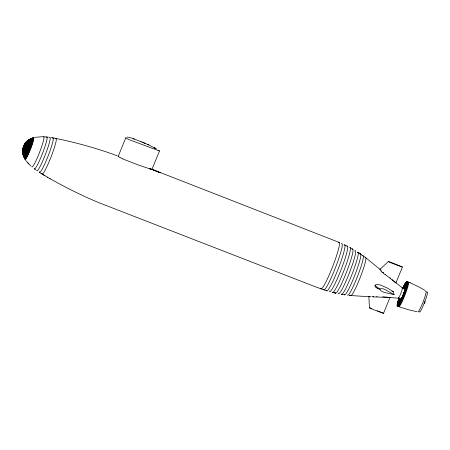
<?xml version="1.0" encoding="UTF-8"?>
<svg xmlns="http://www.w3.org/2000/svg" width="450" height="450" viewBox="0 0 450 450"><rect width="100%" height="100%" fill="white"/><g stroke="black" fill="none" stroke-linecap="round" stroke-linejoin="round"><path stroke-width="0.67" d="M424.232 303.148L424.367 302.603M424.817 301.742L424.271 303.137M424.98 302.158L424.614 302.979L424.963 302.085M394.082 294.654L385.189 289.586A13.989 13.753 -14.1 0 0 381.954 288.63L380.441 288.799A1.198 1.181 -14.1 0 0 380.121 289.063L380.014 289.327A1.198 1.181 -14.1 0 0 380.059 289.733L381.054 290.852A13.989 13.753 -14.1 0 0 384.069 292.343L394.082 294.654L393.3 291.544L387.309 288.062L381.741 285.525A24.463 22.067 -70.9 0 0 379.969 284.951L379.243 284.794A14.366 12.938 -65 0 0 377.871 284.541L377.432 284.558A11.098 9.917 -58.6 0 0 377.077 284.546C375.227 284.13 374.057 286.543 375.896 287.443A11.098 9.72 -44.3 0 0 376.178 287.634L376.526 287.854M424.412 302.164L424.153 302.805M120.487 157.933L118.164 156.442L125.758 137.829L126.253 137.784M122.737 158.929L138.611 165.099L151.892 169.56L159.48 150.953L158.197 150.379M370.868 296.803L368.854 296.55L369.461 307.856L370.986 308.644A13.989 2.07 22.2 0 0 374.124 309.909L383.512 313.329L389.987 297.461L388.446 297.315M385.408 274.596L395.927 282.904L402.401 267.036L392.878 263.087A13.989 2.07 22.2 0 0 389.762 261.923L388.35 261.568L379.946 269.359L381.409 270.979M424.569 302.096L424.783 301.708M368.916 296.511L369.264 296.404M118.164 156.442L118.952 156.504M369.461 307.856L370.131 307.969M34.723 137.346L42.727 136.688M389.987 297.461L373.343 296.899M369.855 296.786L349.386 295.431L351.045 295.582M388.957 297.484L398.334 298.181M127.311 137.002L130.849 137.79L141.047 141.705M43.56 136.755L48.364 137.149M393.3 291.544L391.933 291.414M382.759 296.792L387.602 297.236M341.556 294.317L344.801 294.84M51.429 137.582C73.823 141.84 95.912 147.915 117.304 155.807M416.88 311.704L409.14 309.926L399.493 306.928M332.556 292.427L335.498 293.108M332.798 292.483L335.694 293.186M326.886 290.863L315.523 286.847L107.522 206.027C87.576 198.568 68.484 189.039 49.933 178.633M159.48 150.953L130.821 140.316A12.353 1.828 22.2 0 1 127.963 139.129L125.758 137.829M370.367 308.042L370.879 308.216M379.991 269.359L380.481 269.679M402.401 267.036L393.013 263.621A13.989 2.07 22.2 0 1 389.874 262.356L388.35 261.568M133.116 138.623L134.297 139.078M140.985 141.683L143.291 142.588M152.055 169.312L339.261 242.46M142.11 142.121L148.838 144.973L156.409 148.854M378.411 288.776L377.736 288.489M149.428 168.412L160.318 172.783L149.574 168.463M143.229 142.56L145.524 143.499M410.006 282.668L419.237 287.111L425.137 290.514M377.269 310.702L377.792 310.916M378.45 311.186L379.103 311.462M379.491 311.625L380.014 311.839M381.313 312.39L380.531 312.058M381.572 312.497L383.512 313.329M149.602 168.547L150.03 168.733M408.971 282.223L410.136 282.724M150.604 168.981L151.892 169.56M147.679 144.456L148.838 144.973M344.593 244.862L347.529 246.308M350.055 247.618L352.749 249.12M47.284 177.131L50.158 178.763M47.503 177.255L39.617 172.507M42.221 174.144L44.865 175.719M358.116 252.439L365.664 257.664L380.295 269.567M357.913 252.304L360.63 254.081M34.509 168.986L35.809 169.892M380.031 289.181L374.951 285.502M402.418 287.91L394.903 281.993M380.582 269.769L380.931 270.056M393.081 280.463L392.085 279.613M390.369 278.156L390.004 277.847M393.66 280.957L395.927 282.904M383.642 273.06L383.226 272.683A16.026 3.757 43.2 0 1 382.961 272.469M30.842 165.994L25.639 160.296M28.716 163.958L27.799 162.984M122.782 158.687A11.087 2.61 23 0 1 120.712 157.776M24.401 145.727A5.687 0.613 -68.7 0 1 26.713 142.346A5.687 0.613 -68.7 0 1 23.293 151.2A5.687 0.613 -68.7 0 1 23.67 147.611M25.656 143.432A6.306 0.675 -68.7 0 1 27.18 142.144A6.306 0.675 -68.7 0 1 24.109 150.48A6.306 0.675 -68.7 0 1 22.731 151.374M26.173 142.886A6.851 0.737 -68.7 0 1 27.636 141.936A6.851 0.737 -68.7 0 1 24.379 150.784A6.851 0.737 -68.7 0 1 22.759 152.156M27.354 141.131A7.341 0.787 -68.7 0 1 27.787 142.836A7.341 0.787 -68.7 0 1 24.294 151.796A7.341 0.787 -68.7 0 1 22.866 152.64M27.591 141.148A7.796 0.838 -68.7 0 1 28.249 142.549A7.796 0.838 -68.7 0 1 24.441 152.319A7.796 0.838 -68.7 0 1 23.057 152.781M27.973 140.934A8.218 0.883 -68.7 0 1 28.665 142.408A8.218 0.883 -68.7 0 1 24.649 152.708A8.218 0.883 -68.7 0 1 23.192 153.191M28.344 140.743A8.606 0.922 -68.7 0 1 29.149 141.998A8.606 0.922 -68.7 0 1 25.144 152.505A8.606 0.922 -68.7 0 1 23.192 154.243M28.896 140.254A8.972 0.962 -68.7 0 1 27.731 147.308A8.972 0.962 -68.7 0 1 23.293 154.941M29.441 139.793A9.321 1.001 -68.7 0 1 27.816 148.033A9.321 1.001 -68.7 0 1 23.496 155.031M29.812 139.629A9.647 1.035 -68.7 0 1 28.254 147.836A9.647 1.035 -68.7 0 1 23.608 155.717M30.352 139.207A9.956 1.069 -68.7 0 1 28.569 147.949A9.956 1.069 -68.7 0 1 23.738 156.364M30.538 139.337A10.249 1.103 -68.7 0 1 28.884 148.061A10.249 1.103 -68.7 0 1 23.946 156.437M31.084 138.926A10.53 1.131 -68.7 0 1 29.329 147.825A10.53 1.131 -68.7 0 1 24.069 157.331M31.444 138.803A10.8 1.159 -68.7 0 1 29.509 148.286A10.8 1.159 -68.7 0 1 24.266 157.416M31.978 138.442A11.059 1.187 -68.7 0 1 29.531 149.136A11.059 1.187 -68.7 0 1 24.486 157.433M32.338 138.33A11.306 1.215 -68.7 0 1 29.981 148.888A11.306 1.215 -68.7 0 1 24.637 158.068M32.501 138.487A11.543 1.243 -68.7 0 1 30.285 149.006A11.543 1.243 -68.7 0 1 24.868 158.057M32.85 138.398A11.773 1.266 -68.7 0 1 30.893 148.343A11.773 1.266 -68.7 0 1 25.003 158.974M43.301 136.935A16.251 1.749 -68.7 0 1 39.667 152.072A16.251 1.749 -68.7 0 1 31.798 166.759M46.423 137.183A17.168 1.845 -68.7 0 1 42.362 153.748A17.168 1.845 -68.7 0 1 34.223 168.441M49.252 137.807A17.938 1.929 -68.7 0 1 45.478 154.282A17.938 1.929 -68.7 0 1 36.748 170.229M52.273 138.308A18.596 1.997 -68.7 0 1 48.122 155.998A18.596 1.997 -68.7 0 1 39.302 171.551M55.524 138.623A19.176 2.059 -68.7 0 1 50.985 157.123A19.176 2.059 -68.7 0 1 41.901 173.531M338.468 242.708A24.964 2.683 -68.7 0 1 332.561 266.794A24.964 2.683 -68.7 0 1 320.738 288.157M341.241 243.911A24.846 2.672 -68.7 0 1 335.683 267.058A24.846 2.672 -68.7 0 1 323.646 289.519M343.986 245.177A24.66 2.649 -68.7 0 1 338.473 268.149A24.66 2.649 -68.7 0 1 326.526 290.441M346.989 246.296A24.401 2.621 -68.7 0 1 340.622 270.861A24.401 2.621 -68.7 0 1 329.377 290.931M349.678 247.708A24.058 2.587 -68.7 0 1 343.716 271.131A24.058 2.587 -68.7 0 1 332.37 292.078M352.074 249.401A23.636 2.542 -68.7 0 1 346.787 271.418A23.636 2.542 -68.7 0 1 335.334 292.787M354.713 250.959A23.136 2.486 -68.7 0 1 349.245 273.279A23.136 2.486 -68.7 0 1 338.282 293.074M357.328 252.585A22.551 2.424 -68.7 0 1 352.288 273.594A22.551 2.424 -68.7 0 1 341.364 293.979M360.169 254.098A21.893 2.351 -68.7 0 1 354.741 275.411A21.893 2.351 -68.7 0 1 344.419 294.469M362.931 255.786A21.161 2.272 -68.7 0 1 357.204 277.172A21.161 2.272 -68.7 0 1 347.501 294.896M365.259 257.698A20.368 2.188 -68.7 0 1 360.208 277.526A20.368 2.188 -68.7 0 1 350.606 295.262M401.968 288.219A5.541 0.596 -68.7 0 1 400.899 293.271A5.541 0.596 -68.7 0 1 398.301 297.613M404.544 290.002A4.747 0.512 -68.7 0 1 403.695 294.171A4.747 0.512 -68.7 0 1 401.389 298.181M402.868 288.146A13.044 1.395 -68.7 0 1 406.564 284.535A13.044 1.395 -68.7 0 1 399.105 303.637A13.044 1.395 -68.7 0 1 398.925 298.243M403.014 288.152A13.157 1.406 -68.7 0 1 406.738 284.507A13.157 1.406 -68.7 0 1 399.223 303.778A13.157 1.406 -68.7 0 1 399.037 298.333M403.071 288.169A13.174 1.406 -68.7 0 1 406.806 284.518A13.174 1.406 -68.7 0 1 399.274 303.812A13.174 1.406 -68.7 0 1 399.094 298.367M403.189 288.202A13.202 1.412 -68.7 0 1 406.924 284.546A13.202 1.412 -68.7 0 1 399.381 303.874A13.202 1.412 -68.7 0 1 399.201 298.418M403.459 288.293A13.23 1.412 -68.7 0 1 407.211 284.631A13.23 1.412 -68.7 0 1 399.645 304.009A13.23 1.412 -68.7 0 1 399.465 298.536M405.968 284.439A13.252 1.417 -68.7 0 1 407.486 285.851A13.252 1.417 -68.7 0 1 400.989 302.692A13.252 1.417 -68.7 0 1 398.537 303.688M407.964 282.352A13.258 1.417 -68.7 0 1 405.163 294.519A13.258 1.417 -68.7 0 1 398.717 306.309M425.582 291.386A11.149 1.193 -68.7 0 1 423.366 301.252A11.149 1.193 -68.7 0 1 417.831 311.704M426.909 292.275A10.789 1.153 -68.7 0 1 424.491 302.541A10.789 1.153 -68.7 0 1 419.383 311.563M399.746 303.564A11.942 1.277 -68.7 0 1 401.169 298.631M404.454 290.109A11.942 1.277 -68.7 0 1 406.547 285.739M399.082 303.947A12.122 1.294 -68.7 0 1 400.613 298.496M404.274 289.108A12.122 1.294 -68.7 0 1 407.036 283.798M407.627 283.528A12.33 1.316 -68.7 0 1 407.514 284.282M399.426 304.774A12.33 1.316 -68.7 0 1 399.223 305.055M398.447 305.516A12.33 1.316 -68.7 0 1 400.056 298.367M403.779 288.821A12.33 1.316 -68.7 0 1 406.969 282.921M403.29 288.523A12.578 1.344 -68.7 0 1 406.856 285.036A12.578 1.344 -68.7 0 1 399.662 303.463A12.578 1.344 -68.7 0 1 399.493 298.26M403.054 288.36A12.741 1.361 -68.7 0 1 406.665 284.833A12.741 1.361 -68.7 0 1 399.386 303.486A12.741 1.361 -68.7 0 1 399.206 298.215M402.964 288.287A12.819 1.367 -68.7 0 1 406.598 284.738A12.819 1.367 -68.7 0 1 399.274 303.508A12.819 1.367 -68.7 0 1 399.094 298.209M402.924 288.248A12.864 1.373 -68.7 0 1 406.569 284.687A12.864 1.373 -68.7 0 1 399.212 303.525A12.864 1.373 -68.7 0 1 399.037 298.204M370.873 308.211A13.989 2.07 22.2 0 1 371.919 308.588M376.616 296.421A44.156 13.466 2.9 0 1 377.263 296.454M373.354 296.882A16.026 0.658 1.8 0 1 373.027 296.871M373.286 296.488A13.939 0.681 1.9 0 1 371.942 296.438M379.536 289.097A24.463 20.936 -34.2 0 1 378.444 288.72M377.764 288.433A14.366 12.459 -38.5 0 1 376.554 287.82M385.346 274.882A25.149 6.924 43.5 0 1 383.546 273.324M382.776 272.818A13.939 3.167 43 0 1 380.987 271.131M382.961 272.194A13.539 0.349 41.2 0 1 383.287 272.481M155.329 148.292L154.232 147.673L155.329 148.292M23.524 147.909A2.976 0.321 -68.7 0 0 24.891 143.634A2.976 0.321 -68.7 0 0 23.018 147.679A2.976 0.321 -68.7 0 0 23.524 147.909M23.692 148.596A4.123 0.444 -68.7 0 0 25.588 142.678A4.123 0.444 -68.7 0 0 22.995 148.275A4.123 0.444 -68.7 0 0 23.692 148.596M23.889 149.141A4.978 0.534 -68.7 0 0 26.184 141.986A4.978 0.534 -68.7 0 0 23.046 148.753A4.978 0.534 -68.7 0 0 23.889 149.141"/></g></svg>
